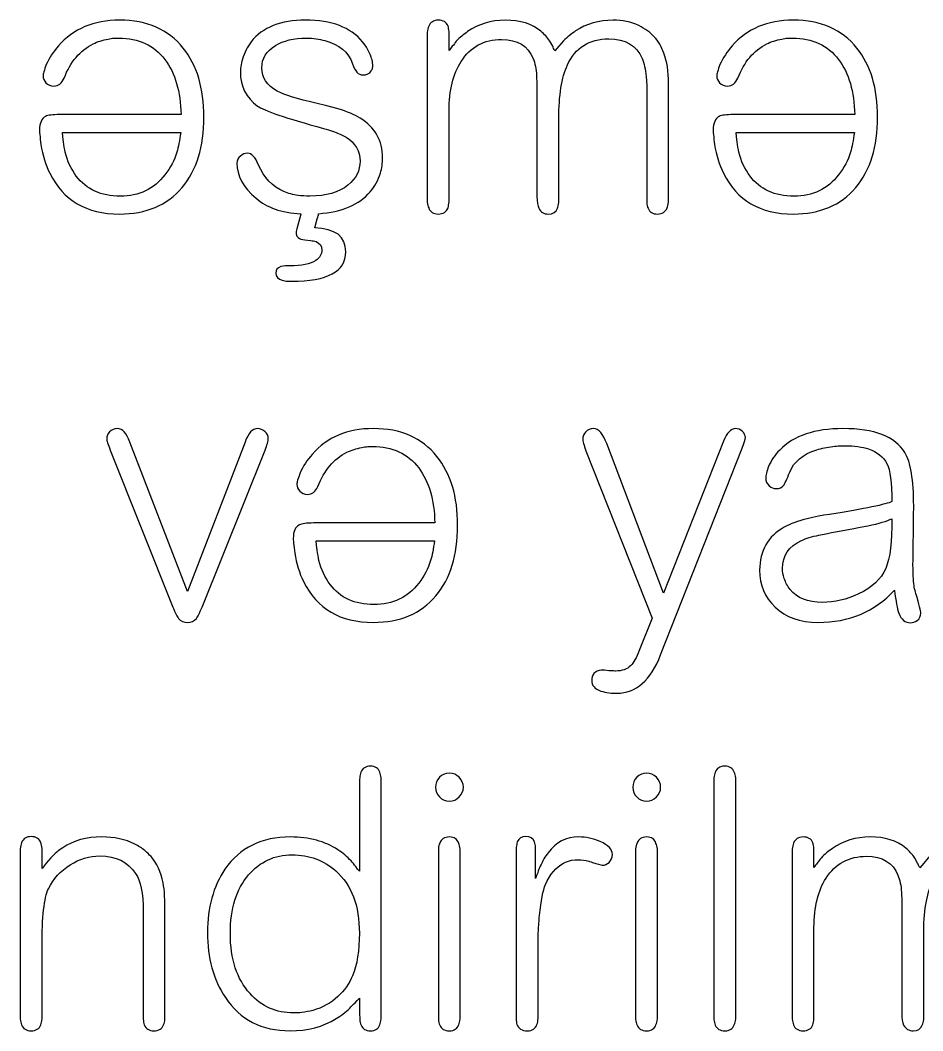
# Model space of a CAD drawing. Header units: centimetres. Extents: x -18.6 to 18.8, y -13 to 11.8.
# Drawn here: x 9.164 to 10.298, y 4.705 to 5.974 of the extents above; entities that cross this region are included whole.
import ezdxf

# ---------------------------------------------------------------- set-up
doc = ezdxf.new("R2010")
doc.units = ezdxf.units.CM
doc.header["$MEASUREMENT"] = 0
doc.layers.add('Layer 1', color=7, linetype='Continuous')

msp = doc.modelspace()

# ---------------------------------------------------------------- linework, layer by layer
at = {"layer": 'Layer 1', "color": 250}
for points, knots in [([(9.36634, 5.85503), (9.36574, 5.88405), (9.359, 5.90709), (9.34614, 5.92415), (9.33237, 5.94211), (9.31307, 5.95108), (9.28823, 5.95108), (9.28823, 5.95108), (9.2824, 5.95108), (9.2824, 5.95108), (9.27971, 5.95078), (9.27716, 5.95033), (9.27477, 5.94974), (9.26789, 5.94854), (9.2616, 5.94659), (9.25592, 5.9439), (9.23946, 5.93552), (9.22734, 5.92116), (9.21956, 5.90081), (9.21657, 5.89423), (9.21223, 5.89094), (9.20654, 5.89094), (9.20265, 5.89094), (9.19936, 5.89228), (9.19667, 5.89498), (9.19427, 5.89767), (9.19308, 5.90051), (9.19308, 5.9035), (9.19308, 5.9047), (9.19338, 5.9065), (9.19397, 5.90889), (9.19487, 5.91158), (9.19592, 5.91458), (9.19712, 5.91787), (9.20101, 5.92625), (9.20609, 5.93403), (9.21238, 5.94121), (9.23093, 5.96275), (9.25652, 5.97353), (9.28913, 5.97353), (9.32384, 5.97353), (9.35048, 5.96186), (9.36903, 5.93851), (9.38639, 5.91697), (9.39506, 5.88809), (9.39506, 5.85188), (9.39506, 5.81478), (9.38594, 5.7853), (9.36768, 5.76346), (9.34883, 5.74132), (9.32265, 5.73024), (9.28913, 5.73024), (9.24754, 5.73024), (9.21836, 5.7473), (9.2016, 5.78141), (9.19622, 5.79219), (9.19248, 5.80416), (9.19038, 5.81732), (9.18978, 5.82181), (9.18934, 5.826), (9.18904, 5.82989), (9.18874, 5.83139), (9.18859, 5.83273), (9.18859, 5.83393), (9.18859, 5.83393), (9.18859, 5.83573), (9.18859, 5.83573), (9.18859, 5.8444), (9.19113, 5.85009), (9.19622, 5.85278), (9.19921, 5.85428), (9.2052, 5.85503), (9.21417, 5.85503), (9.21417, 5.85503), (9.36634, 5.85503), (9.36634, 5.85503)], [0, 0, 0, 0, 0.04, 0.04, 0.04, 0.08, 0.08, 0.08, 0.12, 0.12, 0.12, 0.16, 0.16, 0.16, 0.2, 0.2, 0.2, 0.24, 0.24, 0.24, 0.28, 0.28, 0.28, 0.32, 0.32, 0.32, 0.36, 0.36, 0.36, 0.4, 0.4, 0.4, 0.44, 0.44, 0.44, 0.48, 0.48, 0.48, 0.52, 0.52, 0.52, 0.56, 0.56, 0.56, 0.6, 0.6, 0.6, 0.64, 0.64, 0.64, 0.68, 0.68, 0.68, 0.72, 0.72, 0.72, 0.76, 0.76, 0.76, 0.8, 0.8, 0.8, 0.84, 0.84, 0.84, 0.88, 0.88, 0.88, 0.92, 0.92, 0.92, 0.96, 0.96, 0.96, 1, 1, 1, 1]), ([(9.5167, 5.73069), (9.49247, 5.73189), (9.47376, 5.73832), (9.4606, 5.74999), (9.44444, 5.76406), (9.43636, 5.77872), (9.43636, 5.79398), (9.43636, 5.79757), (9.43785, 5.80057), (9.44085, 5.80296), (9.44354, 5.80535), (9.44653, 5.80655), (9.44982, 5.80655), (9.45491, 5.80655), (9.45955, 5.80161), (9.46374, 5.79174), (9.47032, 5.77588), (9.48094, 5.76481), (9.49561, 5.75852), (9.50099, 5.75613), (9.50698, 5.75448), (9.51356, 5.75358), (9.51805, 5.75299), (9.52284, 5.75269), (9.52792, 5.75269), (9.54857, 5.75269), (9.56458, 5.75732), (9.57595, 5.7666), (9.58613, 5.77468), (9.59121, 5.78471), (9.59121, 5.79667), (9.59121, 5.80924), (9.58538, 5.81927), (9.57371, 5.82675), (9.56952, 5.82914), (9.56458, 5.83139), (9.5589, 5.83348), (9.5589, 5.83348), (9.55171, 5.83573), (9.55171, 5.83573), (9.55171, 5.83573), (9.54857, 5.83662), (9.54857, 5.83662), (9.54857, 5.83662), (9.54543, 5.83752), (9.54543, 5.83752), (9.49815, 5.85069), (9.47047, 5.86011), (9.46239, 5.8658), (9.44803, 5.87627), (9.44085, 5.89049), (9.44085, 5.90844), (9.44085, 5.91054), (9.441, 5.91278), (9.4413, 5.91517), (9.44189, 5.91847), (9.44264, 5.92161), (9.44354, 5.9246), (9.44593, 5.93268), (9.44952, 5.94001), (9.45431, 5.94659), (9.46868, 5.96455), (9.49142, 5.97353), (9.52254, 5.97353), (9.55546, 5.97353), (9.57939, 5.96455), (9.59436, 5.94659), (9.59914, 5.94061), (9.60273, 5.93418), (9.60513, 5.92729), (9.60603, 5.9249), (9.60663, 5.92251), (9.60692, 5.92011), (9.60692, 5.92011), (9.60737, 5.91787), (9.60737, 5.91787), (9.60737, 5.91787), (9.60737, 5.91517), (9.60737, 5.91517), (9.60737, 5.91517), (9.60692, 5.91383), (9.60692, 5.91383), (9.60663, 5.91233), (9.60603, 5.91098), (9.60513, 5.90979), (9.60303, 5.9065), (9.59959, 5.90485), (9.59481, 5.90485), (9.58912, 5.90485), (9.58478, 5.90949), (9.58179, 5.91876), (9.5767, 5.93373), (9.56503, 5.94345), (9.54678, 5.94794), (9.54019, 5.95004), (9.53256, 5.95108), (9.52389, 5.95108), (9.50803, 5.95108), (9.49501, 5.94794), (9.48483, 5.94166), (9.47346, 5.93477), (9.46778, 5.9255), (9.46778, 5.91383), (9.46778, 5.90156), (9.47421, 5.89183), (9.48708, 5.88465), (9.49636, 5.87956), (9.51251, 5.87448), (9.53556, 5.86939), (9.53556, 5.86939), (9.54947, 5.86625), (9.54947, 5.86625), (9.54947, 5.86625), (9.56383, 5.86221), (9.56383, 5.86221), (9.57491, 5.85892), (9.58403, 5.85503), (9.59121, 5.85054), (9.61007, 5.83917), (9.61949, 5.82256), (9.61949, 5.80071), (9.61949, 5.79443), (9.61859, 5.788), (9.6168, 5.78141), (9.61411, 5.77274), (9.60977, 5.76496), (9.60378, 5.75807), (9.59002, 5.74191), (9.56847, 5.73279), (9.53915, 5.73069), (9.53885, 5.7289), (9.53825, 5.7268), (9.53735, 5.72441), (9.53735, 5.72441), (9.53421, 5.71274), (9.53421, 5.71274), (9.56024, 5.71214), (9.57326, 5.70212), (9.57326, 5.68266), (9.57326, 5.65813), (9.55052, 5.64586), (9.50503, 5.64586), (9.50503, 5.64586), (9.5001, 5.64586), (9.5001, 5.64586), (9.4977, 5.64616), (9.49546, 5.64661), (9.49336, 5.6472), (9.48798, 5.6487), (9.48528, 5.65169), (9.48528, 5.65618), (9.48528, 5.66007), (9.48738, 5.66277), (9.49157, 5.66426), (9.49157, 5.66426), (9.4974, 5.66516), (9.4974, 5.66516), (9.4974, 5.66516), (9.50279, 5.66516), (9.50279, 5.66516), (9.51775, 5.66516), (9.52867, 5.6674), (9.53556, 5.67189), (9.54064, 5.67548), (9.54319, 5.67982), (9.54319, 5.68491), (9.54319, 5.69), (9.54079, 5.69359), (9.536, 5.69568), (9.53421, 5.69628), (9.53182, 5.69673), (9.52882, 5.69703), (9.52882, 5.69703), (9.52164, 5.69793), (9.52164, 5.69793), (9.51805, 5.69793), (9.51536, 5.69882), (9.51356, 5.70062), (9.51087, 5.70301), (9.51027, 5.70675), (9.51177, 5.71184), (9.51177, 5.71184), (9.5167, 5.73024), (9.5167, 5.73024), (9.5167, 5.73024), (9.5167, 5.73069), (9.5167, 5.73069)], [0, 0, 0, 0, 0.016129, 0.016129, 0.016129, 0.0322581, 0.0322581, 0.0322581, 0.0483871, 0.0483871, 0.0483871, 0.0645161, 0.0645161, 0.0645161, 0.0806452, 0.0806452, 0.0806452, 0.0967742, 0.0967742, 0.0967742, 0.1129032, 0.1129032, 0.1129032, 0.1290323, 0.1290323, 0.1290323, 0.1451613, 0.1451613, 0.1451613, 0.1612903, 0.1612903, 0.1612903, 0.1774194, 0.1774194, 0.1774194, 0.1935484, 0.1935484, 0.1935484, 0.2096774, 0.2096774, 0.2096774, 0.2258065, 0.2258065, 0.2258065, 0.2419355, 0.2419355, 0.2419355, 0.2580645, 0.2580645, 0.2580645, 0.2741935, 0.2741935, 0.2741935, 0.2903226, 0.2903226, 0.2903226, 0.3064516, 0.3064516, 0.3064516, 0.3225806, 0.3225806, 0.3225806, 0.3387097, 0.3387097, 0.3387097, 0.3548387, 0.3548387, 0.3548387, 0.3709677, 0.3709677, 0.3709677, 0.3870968, 0.3870968, 0.3870968, 0.4032258, 0.4032258, 0.4032258, 0.4193548, 0.4193548, 0.4193548, 0.4354839, 0.4354839, 0.4354839, 0.4516129, 0.4516129, 0.4516129, 0.4677419, 0.4677419, 0.4677419, 0.483871, 0.483871, 0.483871, 0.5, 0.5, 0.5, 0.516129, 0.516129, 0.516129, 0.5322581, 0.5322581, 0.5322581, 0.5483871, 0.5483871, 0.5483871, 0.5645161, 0.5645161, 0.5645161, 0.5806452, 0.5806452, 0.5806452, 0.5967742, 0.5967742, 0.5967742, 0.6129032, 0.6129032, 0.6129032, 0.6290323, 0.6290323, 0.6290323, 0.6451613, 0.6451613, 0.6451613, 0.6612903, 0.6612903, 0.6612903, 0.6774194, 0.6774194, 0.6774194, 0.6935484, 0.6935484, 0.6935484, 0.7096774, 0.7096774, 0.7096774, 0.7258065, 0.7258065, 0.7258065, 0.7419355, 0.7419355, 0.7419355, 0.7580645, 0.7580645, 0.7580645, 0.7741935, 0.7741935, 0.7741935, 0.7903226, 0.7903226, 0.7903226, 0.8064516, 0.8064516, 0.8064516, 0.8225806, 0.8225806, 0.8225806, 0.8387097, 0.8387097, 0.8387097, 0.8548387, 0.8548387, 0.8548387, 0.8709677, 0.8709677, 0.8709677, 0.8870968, 0.8870968, 0.8870968, 0.9032258, 0.9032258, 0.9032258, 0.9193548, 0.9193548, 0.9193548, 0.9354839, 0.9354839, 0.9354839, 0.9516129, 0.9516129, 0.9516129, 0.9677419, 0.9677419, 0.9677419, 0.983871, 0.983871, 0.983871, 1, 1, 1, 1]), ([(9.97858, 5.74506), (9.97828, 5.74206), (9.97768, 5.73967), (9.97678, 5.73787), (9.97469, 5.73279), (9.97065, 5.73024), (9.96467, 5.73024), (9.95868, 5.73024), (9.95479, 5.73264), (9.953, 5.73743), (9.9521, 5.73952), (9.9515, 5.74191), (9.9512, 5.74461), (9.9512, 5.74461), (9.9512, 5.89138), (9.9512, 5.89138), (9.9512, 5.89138), (9.9503, 5.90305), (9.9503, 5.90305), (9.9497, 5.91203), (9.94806, 5.91951), (9.94536, 5.9255), (9.93848, 5.94196), (9.92457, 5.95019), (9.90362, 5.95019), (9.87908, 5.95019), (9.86173, 5.93926), (9.85155, 5.91742), (9.84437, 5.90156), (9.84078, 5.87912), (9.84078, 5.85009), (9.84078, 5.85009), (9.84078, 5.74461), (9.84078, 5.74461), (9.84048, 5.74161), (9.83988, 5.73922), (9.83898, 5.73743), (9.83719, 5.73264), (9.83345, 5.73024), (9.82776, 5.73024), (9.82208, 5.73024), (9.81804, 5.73264), (9.81564, 5.73743), (9.81415, 5.74072), (9.8134, 5.74565), (9.8134, 5.75224), (9.8134, 5.75224), (9.8134, 5.89318), (9.8134, 5.89318), (9.8134, 5.89318), (9.81295, 5.90395), (9.81295, 5.90395), (9.81235, 5.91233), (9.81086, 5.91951), (9.80846, 5.9255), (9.80218, 5.94136), (9.78901, 5.94929), (9.76896, 5.94929), (9.74682, 5.94929), (9.72991, 5.94016), (9.71824, 5.92191), (9.70807, 5.90605), (9.70298, 5.8854), (9.70298, 5.85996), (9.70298, 5.85996), (9.70298, 5.7455), (9.70298, 5.7455), (9.70268, 5.74251), (9.70223, 5.73997), (9.70163, 5.73787), (9.69954, 5.73279), (9.6955, 5.73024), (9.68951, 5.73024), (9.68323, 5.73024), (9.67919, 5.73279), (9.6774, 5.73787), (9.6765, 5.73967), (9.6759, 5.74206), (9.6756, 5.74506), (9.6756, 5.74506), (9.6756, 5.95826), (9.6756, 5.95826), (9.6759, 5.96126), (9.6765, 5.9638), (9.6774, 5.9659), (9.67949, 5.97098), (9.68353, 5.97353), (9.68951, 5.97353), (9.6955, 5.97353), (9.69954, 5.97113), (9.70163, 5.96634), (9.70223, 5.96425), (9.70268, 5.96186), (9.70298, 5.95916), (9.70298, 5.95916), (9.70298, 5.93537), (9.70298, 5.93537), (9.70448, 5.93747), (9.70582, 5.93926), (9.70702, 5.94076), (9.70882, 5.94285), (9.71046, 5.94495), (9.71196, 5.94704), (9.71645, 5.95183), (9.72123, 5.95587), (9.72632, 5.95916), (9.73979, 5.96874), (9.7555, 5.97353), (9.77345, 5.97353), (9.7923, 5.97353), (9.80727, 5.96889), (9.81834, 5.95961), (9.82253, 5.95602), (9.82627, 5.95183), (9.82956, 5.94704), (9.82956, 5.94704), (9.83315, 5.94076), (9.83315, 5.94076), (9.83375, 5.93926), (9.83465, 5.93732), (9.83584, 5.93492), (9.83584, 5.93492), (9.84078, 5.94076), (9.84078, 5.94076), (9.84078, 5.94076), (9.84662, 5.94749), (9.84662, 5.94749), (9.8514, 5.95228), (9.85649, 5.95647), (9.86188, 5.96006), (9.87534, 5.96904), (9.89105, 5.97353), (9.90901, 5.97353), (9.92068, 5.97353), (9.93145, 5.97128), (9.94133, 5.96679), (9.94911, 5.9629), (9.95569, 5.95811), (9.96107, 5.95243), (9.96586, 5.94734), (9.96975, 5.94061), (9.97275, 5.93223), (9.97664, 5.92176), (9.97858, 5.90904), (9.97858, 5.89408), (9.97858, 5.89408), (9.97858, 5.74506), (9.97858, 5.74506)], [0, 0, 0, 0, 0.0204082, 0.0204082, 0.0204082, 0.0408163, 0.0408163, 0.0408163, 0.0612245, 0.0612245, 0.0612245, 0.0816327, 0.0816327, 0.0816327, 0.1020408, 0.1020408, 0.1020408, 0.122449, 0.122449, 0.122449, 0.1428571, 0.1428571, 0.1428571, 0.1632653, 0.1632653, 0.1632653, 0.1836735, 0.1836735, 0.1836735, 0.2040816, 0.2040816, 0.2040816, 0.2244898, 0.2244898, 0.2244898, 0.244898, 0.244898, 0.244898, 0.2653061, 0.2653061, 0.2653061, 0.2857143, 0.2857143, 0.2857143, 0.3061224, 0.3061224, 0.3061224, 0.3265306, 0.3265306, 0.3265306, 0.3469388, 0.3469388, 0.3469388, 0.3673469, 0.3673469, 0.3673469, 0.3877551, 0.3877551, 0.3877551, 0.4081633, 0.4081633, 0.4081633, 0.4285714, 0.4285714, 0.4285714, 0.4489796, 0.4489796, 0.4489796, 0.4693878, 0.4693878, 0.4693878, 0.4897959, 0.4897959, 0.4897959, 0.5102041, 0.5102041, 0.5102041, 0.5306122, 0.5306122, 0.5306122, 0.5510204, 0.5510204, 0.5510204, 0.5714286, 0.5714286, 0.5714286, 0.5918367, 0.5918367, 0.5918367, 0.6122449, 0.6122449, 0.6122449, 0.6326531, 0.6326531, 0.6326531, 0.6530612, 0.6530612, 0.6530612, 0.6734694, 0.6734694, 0.6734694, 0.6938776, 0.6938776, 0.6938776, 0.7142857, 0.7142857, 0.7142857, 0.7346939, 0.7346939, 0.7346939, 0.755102, 0.755102, 0.755102, 0.7755102, 0.7755102, 0.7755102, 0.7959184, 0.7959184, 0.7959184, 0.8163265, 0.8163265, 0.8163265, 0.8367347, 0.8367347, 0.8367347, 0.8571429, 0.8571429, 0.8571429, 0.877551, 0.877551, 0.877551, 0.8979592, 0.8979592, 0.8979592, 0.9183673, 0.9183673, 0.9183673, 0.9387755, 0.9387755, 0.9387755, 0.9591837, 0.9591837, 0.9591837, 0.9795918, 0.9795918, 0.9795918, 1, 1, 1, 1]), ([(10.21244, 5.85503), (10.21184, 5.88405), (10.2051, 5.90709), (10.19224, 5.92415), (10.17847, 5.94211), (10.15917, 5.95108), (10.13433, 5.95108), (10.13433, 5.95108), (10.1285, 5.95108), (10.1285, 5.95108), (10.12581, 5.95078), (10.12326, 5.95033), (10.12087, 5.94974), (10.11399, 5.94854), (10.1077, 5.94659), (10.10202, 5.9439), (10.08556, 5.93552), (10.07344, 5.92116), (10.06566, 5.90081), (10.06267, 5.89423), (10.05833, 5.89094), (10.05264, 5.89094), (10.04875, 5.89094), (10.04546, 5.89228), (10.04277, 5.89498), (10.04037, 5.89767), (10.03918, 5.90051), (10.03918, 5.9035), (10.03918, 5.9047), (10.03948, 5.9065), (10.04007, 5.90889), (10.04097, 5.91158), (10.04202, 5.91458), (10.04322, 5.91787), (10.04711, 5.92625), (10.05219, 5.93403), (10.05848, 5.94121), (10.07703, 5.96275), (10.10262, 5.97353), (10.13523, 5.97353), (10.16994, 5.97353), (10.19658, 5.96186), (10.21513, 5.93851), (10.23249, 5.91697), (10.24116, 5.88809), (10.24116, 5.85188), (10.24116, 5.81478), (10.23204, 5.7853), (10.21378, 5.76346), (10.19493, 5.74132), (10.16875, 5.73024), (10.13523, 5.73024), (10.09364, 5.73024), (10.06446, 5.7473), (10.0477, 5.78141), (10.04232, 5.79219), (10.03858, 5.80416), (10.03648, 5.81732), (10.03588, 5.82181), (10.03544, 5.826), (10.03514, 5.82989), (10.03484, 5.83139), (10.03469, 5.83273), (10.03469, 5.83393), (10.03469, 5.83393), (10.03469, 5.83573), (10.03469, 5.83573), (10.03469, 5.8444), (10.03723, 5.85009), (10.04232, 5.85278), (10.04531, 5.85428), (10.0513, 5.85503), (10.06027, 5.85503), (10.06027, 5.85503), (10.21244, 5.85503), (10.21244, 5.85503)], [0, 0, 0, 0, 0.04, 0.04, 0.04, 0.08, 0.08, 0.08, 0.12, 0.12, 0.12, 0.16, 0.16, 0.16, 0.2, 0.2, 0.2, 0.24, 0.24, 0.24, 0.28, 0.28, 0.28, 0.32, 0.32, 0.32, 0.36, 0.36, 0.36, 0.4, 0.4, 0.4, 0.44, 0.44, 0.44, 0.48, 0.48, 0.48, 0.52, 0.52, 0.52, 0.56, 0.56, 0.56, 0.6, 0.6, 0.6, 0.64, 0.64, 0.64, 0.68, 0.68, 0.68, 0.72, 0.72, 0.72, 0.76, 0.76, 0.76, 0.8, 0.8, 0.8, 0.84, 0.84, 0.84, 0.88, 0.88, 0.88, 0.92, 0.92, 0.92, 0.96, 0.96, 0.96, 1, 1, 1, 1]), ([(9.21731, 5.83258), (9.21731, 5.83258), (9.21776, 5.8272), (9.21776, 5.8272), (9.21776, 5.8272), (9.21866, 5.82091), (9.21866, 5.82091), (9.21926, 5.81613), (9.22001, 5.81179), (9.22091, 5.8079), (9.2236, 5.79682), (9.22824, 5.7868), (9.23482, 5.77782), (9.24739, 5.76107), (9.26579, 5.75269), (9.29003, 5.75269), (9.31367, 5.75269), (9.33237, 5.76166), (9.34614, 5.77962), (9.35302, 5.7883), (9.35796, 5.79772), (9.36095, 5.8079), (9.36304, 5.81418), (9.36469, 5.82241), (9.36589, 5.83258), (9.36589, 5.83258), (9.21731, 5.83258), (9.21731, 5.83258)], [0, 0, 0, 0, 0.1111111, 0.1111111, 0.1111111, 0.2222222, 0.2222222, 0.2222222, 0.3333333, 0.3333333, 0.3333333, 0.4444444, 0.4444444, 0.4444444, 0.5555556, 0.5555556, 0.5555556, 0.6666667, 0.6666667, 0.6666667, 0.7777778, 0.7777778, 0.7777778, 0.8888889, 0.8888889, 0.8888889, 1, 1, 1, 1]), ([(10.06341, 5.83258), (10.06341, 5.83258), (10.06386, 5.8272), (10.06386, 5.8272), (10.06386, 5.8272), (10.06476, 5.82091), (10.06476, 5.82091), (10.06536, 5.81613), (10.06611, 5.81179), (10.06701, 5.8079), (10.0697, 5.79682), (10.07434, 5.7868), (10.08092, 5.77782), (10.09349, 5.76107), (10.11189, 5.75269), (10.13613, 5.75269), (10.15977, 5.75269), (10.17847, 5.76166), (10.19224, 5.77962), (10.19912, 5.7883), (10.20406, 5.79772), (10.20705, 5.8079), (10.20914, 5.81418), (10.21079, 5.82241), (10.21199, 5.83258), (10.21199, 5.83258), (10.06341, 5.83258), (10.06341, 5.83258)], [0, 0, 0, 0, 0.1111111, 0.1111111, 0.1111111, 0.2222222, 0.2222222, 0.2222222, 0.3333333, 0.3333333, 0.3333333, 0.4444444, 0.4444444, 0.4444444, 0.5555556, 0.5555556, 0.5555556, 0.6666667, 0.6666667, 0.6666667, 0.7777778, 0.7777778, 0.7777778, 0.8888889, 0.8888889, 0.8888889, 1, 1, 1, 1]), ([(9.44668, 5.44387), (9.45087, 5.45524), (9.45611, 5.46093), (9.46239, 5.46093), (9.46598, 5.46093), (9.46912, 5.45958), (9.47182, 5.45689), (9.47451, 5.45449), (9.47586, 5.4518), (9.47586, 5.44881), (9.47586, 5.44522), (9.47451, 5.44028), (9.47182, 5.43399), (9.47182, 5.43399), (9.39282, 5.23694), (9.39282, 5.23694), (9.38953, 5.22916), (9.38713, 5.22438), (9.38564, 5.22258), (9.38294, 5.21929), (9.3792, 5.21764), (9.37441, 5.21764), (9.36963, 5.21764), (9.36589, 5.21929), (9.36319, 5.22258), (9.3617, 5.22438), (9.3593, 5.22916), (9.35601, 5.23694), (9.35601, 5.23694), (9.27746, 5.43399), (9.27746, 5.43399), (9.27447, 5.44118), (9.27297, 5.44596), (9.27297, 5.44836), (9.27297, 5.45135), (9.27417, 5.45419), (9.27656, 5.45689), (9.27926, 5.45958), (9.28255, 5.46093), (9.28644, 5.46093), (9.29272, 5.46093), (9.29796, 5.45524), (9.30215, 5.44387), (9.30215, 5.44387), (9.37441, 5.25625), (9.37441, 5.25625), (9.37441, 5.25625), (9.44668, 5.44387), (9.44668, 5.44387)], [0, 0, 0, 0, 0.0625, 0.0625, 0.0625, 0.125, 0.125, 0.125, 0.1875, 0.1875, 0.1875, 0.25, 0.25, 0.25, 0.3125, 0.3125, 0.3125, 0.375, 0.375, 0.375, 0.4375, 0.4375, 0.4375, 0.5, 0.5, 0.5, 0.5625, 0.5625, 0.5625, 0.625, 0.625, 0.625, 0.6875, 0.6875, 0.6875, 0.75, 0.75, 0.75, 0.8125, 0.8125, 0.8125, 0.875, 0.875, 0.875, 0.9375, 0.9375, 0.9375, 1, 1, 1, 1]), ([(9.68503, 5.34243), (9.68443, 5.37145), (9.67769, 5.39449), (9.66483, 5.41155), (9.65106, 5.42951), (9.63176, 5.43848), (9.60692, 5.43848), (9.60692, 5.43848), (9.60109, 5.43848), (9.60109, 5.43848), (9.5984, 5.43818), (9.59585, 5.43773), (9.59346, 5.43714), (9.58658, 5.43594), (9.58029, 5.43399), (9.57461, 5.4313), (9.55815, 5.42292), (9.54603, 5.40856), (9.53825, 5.38821), (9.53526, 5.38163), (9.53092, 5.37834), (9.52523, 5.37834), (9.52134, 5.37834), (9.51805, 5.37968), (9.51536, 5.38238), (9.51296, 5.38507), (9.51177, 5.38791), (9.51177, 5.3909), (9.51177, 5.3921), (9.51207, 5.3939), (9.51266, 5.39629), (9.51356, 5.39898), (9.51461, 5.40198), (9.51581, 5.40527), (9.5197, 5.41365), (9.52478, 5.42143), (9.53107, 5.42861), (9.54962, 5.45015), (9.57521, 5.46093), (9.60782, 5.46093), (9.64253, 5.46093), (9.66917, 5.44926), (9.68772, 5.42591), (9.70508, 5.40437), (9.71375, 5.37549), (9.71375, 5.33928), (9.71375, 5.30218), (9.70463, 5.2727), (9.68637, 5.25086), (9.66752, 5.22872), (9.64134, 5.21764), (9.60782, 5.21764), (9.56623, 5.21764), (9.53705, 5.2347), (9.52029, 5.26881), (9.51491, 5.27959), (9.51117, 5.29156), (9.50907, 5.30472), (9.50847, 5.30921), (9.50803, 5.3134), (9.50773, 5.31729), (9.50743, 5.31879), (9.50728, 5.32013), (9.50728, 5.32133), (9.50728, 5.32133), (9.50728, 5.32313), (9.50728, 5.32313), (9.50728, 5.3318), (9.50982, 5.33749), (9.51491, 5.34018), (9.5179, 5.34168), (9.52389, 5.34243), (9.53286, 5.34243), (9.53286, 5.34243), (9.68503, 5.34243), (9.68503, 5.34243)], [0, 0, 0, 0, 0.04, 0.04, 0.04, 0.08, 0.08, 0.08, 0.12, 0.12, 0.12, 0.16, 0.16, 0.16, 0.2, 0.2, 0.2, 0.24, 0.24, 0.24, 0.28, 0.28, 0.28, 0.32, 0.32, 0.32, 0.36, 0.36, 0.36, 0.4, 0.4, 0.4, 0.44, 0.44, 0.44, 0.48, 0.48, 0.48, 0.52, 0.52, 0.52, 0.56, 0.56, 0.56, 0.6, 0.6, 0.6, 0.64, 0.64, 0.64, 0.68, 0.68, 0.68, 0.72, 0.72, 0.72, 0.76, 0.76, 0.76, 0.8, 0.8, 0.8, 0.84, 0.84, 0.84, 0.88, 0.88, 0.88, 0.92, 0.92, 0.92, 0.96, 0.96, 0.96, 1, 1, 1, 1]), ([(10.04771, 5.44522), (10.0519, 5.45569), (10.05684, 5.46093), (10.06252, 5.46093), (10.06581, 5.46093), (10.06881, 5.45973), (10.0715, 5.45733), (10.07389, 5.45494), (10.07509, 5.4524), (10.07509, 5.4497), (10.07509, 5.44731), (10.07374, 5.44282), (10.07105, 5.43624), (10.07105, 5.43624), (9.96871, 5.1768), (9.96871, 5.1768), (9.95614, 5.14478), (9.93789, 5.12877), (9.91395, 5.12877), (9.91036, 5.12877), (9.90707, 5.12892), (9.90407, 5.12922), (9.90018, 5.12982), (9.89674, 5.13056), (9.89375, 5.13146), (9.88597, 5.13416), (9.88208, 5.13864), (9.88208, 5.14493), (9.88208, 5.14822), (9.88298, 5.15106), (9.88477, 5.15346), (9.88717, 5.15615), (9.89031, 5.1575), (9.8942, 5.1575), (9.8942, 5.1575), (9.89824, 5.1575), (9.89824, 5.1575), (9.89824, 5.1575), (9.90362, 5.15705), (9.90362, 5.15705), (9.90841, 5.15675), (9.91126, 5.1566), (9.91215, 5.1566), (9.92023, 5.1566), (9.92652, 5.15884), (9.93101, 5.16333), (9.9346, 5.16692), (9.93819, 5.17321), (9.94178, 5.18218), (9.94178, 5.18218), (9.95794, 5.22303), (9.95794, 5.22303), (9.95794, 5.22303), (9.8749, 5.4331), (9.8749, 5.4331), (9.8722, 5.44028), (9.87086, 5.44522), (9.87086, 5.44791), (9.87086, 5.4512), (9.87206, 5.45404), (9.87445, 5.45644), (9.87714, 5.45943), (9.88043, 5.46093), (9.88432, 5.46093), (9.89091, 5.46093), (9.89644, 5.45464), (9.90093, 5.44207), (9.90093, 5.44207), (9.9723, 5.25445), (9.9723, 5.25445), (9.9723, 5.25445), (10.04771, 5.44522), (10.04771, 5.44522)], [0, 0, 0, 0, 0.0416667, 0.0416667, 0.0416667, 0.0833333, 0.0833333, 0.0833333, 0.125, 0.125, 0.125, 0.1666667, 0.1666667, 0.1666667, 0.2083333, 0.2083333, 0.2083333, 0.25, 0.25, 0.25, 0.2916667, 0.2916667, 0.2916667, 0.3333333, 0.3333333, 0.3333333, 0.375, 0.375, 0.375, 0.4166667, 0.4166667, 0.4166667, 0.4583333, 0.4583333, 0.4583333, 0.5, 0.5, 0.5, 0.5416667, 0.5416667, 0.5416667, 0.5833333, 0.5833333, 0.5833333, 0.625, 0.625, 0.625, 0.6666667, 0.6666667, 0.6666667, 0.7083333, 0.7083333, 0.7083333, 0.75, 0.75, 0.75, 0.7916667, 0.7916667, 0.7916667, 0.8333333, 0.8333333, 0.8333333, 0.875, 0.875, 0.875, 0.9166667, 0.9166667, 0.9166667, 0.9583333, 0.9583333, 0.9583333, 1, 1, 1, 1]), ([(10.25913, 5.36936), (10.25913, 5.393), (10.25703, 5.40886), (10.25284, 5.41694), (10.24835, 5.42532), (10.24072, 5.43145), (10.22995, 5.43534), (10.22187, 5.43803), (10.212, 5.43938), (10.20033, 5.43938), (10.20033, 5.43938), (10.19359, 5.43938), (10.19359, 5.43938), (10.1909, 5.43908), (10.18806, 5.43878), (10.18506, 5.43848), (10.17758, 5.43759), (10.17085, 5.43624), (10.16487, 5.43444), (10.14721, 5.42876), (10.13584, 5.41933), (10.13075, 5.40616), (10.12716, 5.39719), (10.12462, 5.39165), (10.12312, 5.38956), (10.12103, 5.38686), (10.11788, 5.38552), (10.1137, 5.38552), (10.1104, 5.38552), (10.10756, 5.38671), (10.10517, 5.38911), (10.10217, 5.3915), (10.10068, 5.39479), (10.10068, 5.39898), (10.10068, 5.40048), (10.10098, 5.40242), (10.10158, 5.40482), (10.10217, 5.40751), (10.10307, 5.41035), (10.10427, 5.41335), (10.10756, 5.42083), (10.1122, 5.42771), (10.11818, 5.43399), (10.13584, 5.45195), (10.16232, 5.46093), (10.19763, 5.46093), (10.23713, 5.46093), (10.26302, 5.4509), (10.27528, 5.43085), (10.28277, 5.41888), (10.28651, 5.39659), (10.28651, 5.36397), (10.28651, 5.36008), (10.28636, 5.34766), (10.28606, 5.32672), (10.28576, 5.30577), (10.28561, 5.2935), (10.28561, 5.28991), (10.28561, 5.28303), (10.28576, 5.27704), (10.28606, 5.27196), (10.28666, 5.26447), (10.2877, 5.25849), (10.2892, 5.254), (10.29339, 5.23964), (10.29548, 5.23141), (10.29548, 5.22931), (10.29548, 5.22542), (10.29399, 5.22228), (10.29099, 5.21989), (10.2883, 5.21809), (10.28546, 5.21719), (10.28247, 5.21719), (10.27588, 5.21719), (10.27095, 5.22123), (10.26765, 5.22931), (10.26586, 5.2347), (10.26406, 5.24428), (10.26227, 5.25804), (10.23773, 5.23111), (10.20571, 5.21764), (10.16621, 5.21764), (10.14377, 5.21764), (10.12581, 5.22408), (10.11235, 5.23694), (10.09948, 5.24921), (10.09305, 5.26462), (10.09305, 5.28318), (10.09305, 5.30771), (10.10337, 5.32567), (10.12402, 5.33704), (10.1318, 5.34153), (10.14137, 5.34512), (10.15275, 5.34781), (10.15694, 5.34901), (10.16172, 5.35006), (10.16711, 5.35096), (10.16711, 5.35096), (10.17384, 5.3523), (10.17384, 5.3523), (10.17384, 5.3523), (10.18058, 5.3532), (10.18058, 5.3532), (10.22576, 5.36038), (10.25194, 5.36577), (10.25913, 5.36936)], [0, 0, 0, 0, 0.0285714, 0.0285714, 0.0285714, 0.0571429, 0.0571429, 0.0571429, 0.0857143, 0.0857143, 0.0857143, 0.1142857, 0.1142857, 0.1142857, 0.1428571, 0.1428571, 0.1428571, 0.1714286, 0.1714286, 0.1714286, 0.2, 0.2, 0.2, 0.2285714, 0.2285714, 0.2285714, 0.2571429, 0.2571429, 0.2571429, 0.2857143, 0.2857143, 0.2857143, 0.3142857, 0.3142857, 0.3142857, 0.3428571, 0.3428571, 0.3428571, 0.3714286, 0.3714286, 0.3714286, 0.4, 0.4, 0.4, 0.4285714, 0.4285714, 0.4285714, 0.4571429, 0.4571429, 0.4571429, 0.4857143, 0.4857143, 0.4857143, 0.5142857, 0.5142857, 0.5142857, 0.5428571, 0.5428571, 0.5428571, 0.5714286, 0.5714286, 0.5714286, 0.6, 0.6, 0.6, 0.6285714, 0.6285714, 0.6285714, 0.6571429, 0.6571429, 0.6571429, 0.6857143, 0.6857143, 0.6857143, 0.7142857, 0.7142857, 0.7142857, 0.7428571, 0.7428571, 0.7428571, 0.7714286, 0.7714286, 0.7714286, 0.8, 0.8, 0.8, 0.8285714, 0.8285714, 0.8285714, 0.8571429, 0.8571429, 0.8571429, 0.8857143, 0.8857143, 0.8857143, 0.9142857, 0.9142857, 0.9142857, 0.9428571, 0.9428571, 0.9428571, 0.9714286, 0.9714286, 0.9714286, 1, 1, 1, 1]), ([(10.25913, 5.34781), (10.25314, 5.34482), (10.24312, 5.34183), (10.22905, 5.33884), (10.22905, 5.33884), (10.21918, 5.33704), (10.21918, 5.33704), (10.21918, 5.33704), (10.2093, 5.33524), (10.2093, 5.33524), (10.2093, 5.33524), (10.18821, 5.33121), (10.18821, 5.33121), (10.18821, 5.33121), (10.18327, 5.33031), (10.18327, 5.33031), (10.18327, 5.33031), (10.17833, 5.32941), (10.17833, 5.32941), (10.17833, 5.32941), (10.16756, 5.32717), (10.16756, 5.32717), (10.15858, 5.32537), (10.15125, 5.32313), (10.14556, 5.32043), (10.1297, 5.31325), (10.12177, 5.30158), (10.12177, 5.28542), (10.12177, 5.28123), (10.12252, 5.27704), (10.12402, 5.27285), (10.12552, 5.26777), (10.12791, 5.26313), (10.1312, 5.25894), (10.14018, 5.24817), (10.15364, 5.24278), (10.1716, 5.24278), (10.18716, 5.24278), (10.20242, 5.24637), (10.21738, 5.25355), (10.23414, 5.26133), (10.24551, 5.27196), (10.2515, 5.28542), (10.25688, 5.29829), (10.25942, 5.31909), (10.25913, 5.34781)], [0, 0, 0, 0, 0.0666667, 0.0666667, 0.0666667, 0.1333333, 0.1333333, 0.1333333, 0.2, 0.2, 0.2, 0.2666667, 0.2666667, 0.2666667, 0.3333333, 0.3333333, 0.3333333, 0.4, 0.4, 0.4, 0.4666667, 0.4666667, 0.4666667, 0.5333333, 0.5333333, 0.5333333, 0.6, 0.6, 0.6, 0.6666667, 0.6666667, 0.6666667, 0.7333333, 0.7333333, 0.7333333, 0.8, 0.8, 0.8, 0.8666667, 0.8666667, 0.8666667, 0.9333333, 0.9333333, 0.9333333, 1, 1, 1, 1]), ([(9.536, 5.31998), (9.536, 5.31998), (9.53645, 5.3146), (9.53645, 5.3146), (9.53645, 5.3146), (9.53735, 5.30831), (9.53735, 5.30831), (9.53795, 5.30353), (9.5387, 5.29919), (9.5396, 5.2953), (9.54229, 5.28422), (9.54693, 5.2742), (9.55351, 5.26522), (9.56608, 5.24847), (9.58448, 5.24009), (9.60872, 5.24009), (9.63236, 5.24009), (9.65106, 5.24906), (9.66483, 5.26702), (9.67171, 5.2757), (9.67665, 5.28512), (9.67964, 5.2953), (9.68173, 5.30158), (9.68338, 5.30981), (9.68458, 5.31998), (9.68458, 5.31998), (9.536, 5.31998), (9.536, 5.31998)], [0, 0, 0, 0, 0.1111111, 0.1111111, 0.1111111, 0.2222222, 0.2222222, 0.2222222, 0.3333333, 0.3333333, 0.3333333, 0.4444444, 0.4444444, 0.4444444, 0.5555556, 0.5555556, 0.5555556, 0.6666667, 0.6666667, 0.6666667, 0.7777778, 0.7777778, 0.7777778, 0.8888889, 0.8888889, 0.8888889, 1, 1, 1, 1]), ([(9.5903, 5.01476), (9.5903, 5.01805), (9.59045, 5.02059), (9.59075, 5.02239), (9.59105, 5.02538), (9.5915, 5.02777), (9.5921, 5.02957), (9.59419, 5.03466), (9.59823, 5.0372), (9.60422, 5.0372), (9.6102, 5.0372), (9.61409, 5.03466), (9.61589, 5.02957), (9.61678, 5.02777), (9.61738, 5.02538), (9.61768, 5.02239), (9.61768, 5.02239), (9.61768, 4.71986), (9.61768, 4.71986), (9.61738, 4.71686), (9.61678, 4.71447), (9.61589, 4.71267), (9.61409, 4.70759), (9.6102, 4.70504), (9.60422, 4.70504), (9.59823, 4.70504), (9.59434, 4.70744), (9.59255, 4.71223), (9.59165, 4.71432), (9.59105, 4.71671), (9.59075, 4.71941), (9.59075, 4.71941), (9.5903, 4.72749), (9.5903, 4.72749), (9.5903, 4.72749), (9.5903, 4.74589), (9.5903, 4.74589), (9.5903, 4.74589), (9.58761, 4.7432), (9.58761, 4.7432), (9.58761, 4.7432), (9.58491, 4.74005), (9.58491, 4.74005), (9.58252, 4.73766), (9.58028, 4.73542), (9.57818, 4.73332), (9.5728, 4.72823), (9.56711, 4.7239), (9.56112, 4.7203), (9.54467, 4.71013), (9.52537, 4.70504), (9.50322, 4.70504), (9.46761, 4.70504), (9.44053, 4.71896), (9.42198, 4.74679), (9.40702, 4.76923), (9.39954, 4.79646), (9.39954, 4.82848), (9.39954, 4.8596), (9.40687, 4.88608), (9.42153, 4.90793), (9.44008, 4.93486), (9.46746, 4.94833), (9.50367, 4.94833), (9.52731, 4.94833), (9.54721, 4.94294), (9.56337, 4.93217), (9.56935, 4.92828), (9.57489, 4.92364), (9.57998, 4.91825), (9.58177, 4.91616), (9.58372, 4.91376), (9.58581, 4.91107), (9.58581, 4.91107), (9.58806, 4.90793), (9.58806, 4.90793), (9.58806, 4.90793), (9.5903, 4.90524), (9.5903, 4.90524), (9.5903, 4.90524), (9.5903, 5.01476), (9.5903, 5.01476)], [0, 0, 0, 0, 0.037037, 0.037037, 0.037037, 0.0740741, 0.0740741, 0.0740741, 0.1111111, 0.1111111, 0.1111111, 0.1481481, 0.1481481, 0.1481481, 0.1851852, 0.1851852, 0.1851852, 0.2222222, 0.2222222, 0.2222222, 0.2592593, 0.2592593, 0.2592593, 0.2962963, 0.2962963, 0.2962963, 0.3333333, 0.3333333, 0.3333333, 0.3703704, 0.3703704, 0.3703704, 0.4074074, 0.4074074, 0.4074074, 0.4444444, 0.4444444, 0.4444444, 0.4814815, 0.4814815, 0.4814815, 0.5185185, 0.5185185, 0.5185185, 0.5555556, 0.5555556, 0.5555556, 0.5925926, 0.5925926, 0.5925926, 0.6296296, 0.6296296, 0.6296296, 0.6666667, 0.6666667, 0.6666667, 0.7037037, 0.7037037, 0.7037037, 0.7407407, 0.7407407, 0.7407407, 0.7777778, 0.7777778, 0.7777778, 0.8148148, 0.8148148, 0.8148148, 0.8518519, 0.8518519, 0.8518519, 0.8888889, 0.8888889, 0.8888889, 0.9259259, 0.9259259, 0.9259259, 0.962963, 0.962963, 0.962963, 1, 1, 1, 1]), ([(10.06295, 4.71986), (10.06265, 4.71686), (10.06205, 4.71447), (10.06115, 4.71267), (10.05936, 4.70759), (10.05547, 4.70504), (10.04948, 4.70504), (10.0432, 4.70504), (10.03916, 4.70744), (10.03737, 4.71223), (10.03647, 4.71432), (10.03587, 4.71671), (10.03557, 4.71941), (10.03557, 4.71941), (10.03557, 5.02239), (10.03557, 5.02239), (10.03587, 5.02538), (10.03647, 5.02777), (10.03737, 5.02957), (10.03916, 5.03466), (10.04305, 5.0372), (10.04904, 5.0372), (10.05532, 5.0372), (10.05936, 5.03466), (10.06115, 5.02957), (10.06205, 5.02777), (10.06265, 5.02538), (10.06295, 5.02239), (10.06295, 5.02239), (10.06295, 4.71986), (10.06295, 4.71986)], [0, 0, 0, 0, 0.1, 0.1, 0.1, 0.2, 0.2, 0.2, 0.3, 0.3, 0.3, 0.4, 0.4, 0.4, 0.5, 0.5, 0.5, 0.6, 0.6, 0.6, 0.7, 0.7, 0.7, 0.8, 0.8, 0.8, 0.9, 0.9, 0.9, 1, 1, 1, 1]), ([(9.72092, 5.01072), (9.72092, 5.00593), (9.71912, 5.00189), (9.71553, 4.9986), (9.71224, 4.99501), (9.7082, 4.99321), (9.70341, 4.99321), (9.69863, 4.99321), (9.69444, 4.99501), (9.69085, 4.9986), (9.68755, 5.00189), (9.68591, 5.00593), (9.68591, 5.01072), (9.68591, 5.0158), (9.68755, 5.01999), (9.69085, 5.02329), (9.69444, 5.02658), (9.69863, 5.02822), (9.70341, 5.02822), (9.7082, 5.02822), (9.71224, 5.02658), (9.71553, 5.02329), (9.71912, 5.01969), (9.72092, 5.01551), (9.72092, 5.01072)], [0, 0, 0, 0, 0.125, 0.125, 0.125, 0.25, 0.25, 0.25, 0.375, 0.375, 0.375, 0.5, 0.5, 0.5, 0.625, 0.625, 0.625, 0.75, 0.75, 0.75, 0.875, 0.875, 0.875, 1, 1, 1, 1]), ([(9.96869, 5.01072), (9.96869, 5.00593), (9.96689, 5.00189), (9.9633, 4.9986), (9.96001, 4.99501), (9.95597, 4.99321), (9.95118, 4.99321), (9.9464, 4.99321), (9.94221, 4.99501), (9.93862, 4.9986), (9.93532, 5.00189), (9.93368, 5.00593), (9.93368, 5.01072), (9.93368, 5.0158), (9.93532, 5.01999), (9.93862, 5.02329), (9.94221, 5.02658), (9.9464, 5.02822), (9.95118, 5.02822), (9.95597, 5.02822), (9.96001, 5.02658), (9.9633, 5.02329), (9.96689, 5.01969), (9.96869, 5.01551), (9.96869, 5.01072)], [0, 0, 0, 0, 0.125, 0.125, 0.125, 0.25, 0.25, 0.25, 0.375, 0.375, 0.375, 0.5, 0.5, 0.5, 0.625, 0.625, 0.625, 0.75, 0.75, 0.75, 0.875, 0.875, 0.875, 1, 1, 1, 1]), ([(9.34612, 4.71986), (9.34582, 4.71686), (9.34522, 4.71447), (9.34433, 4.71267), (9.34253, 4.70759), (9.33849, 4.70504), (9.33221, 4.70504), (9.32622, 4.70504), (9.32218, 4.70759), (9.32009, 4.71267), (9.31949, 4.71447), (9.31904, 4.71686), (9.31874, 4.71986), (9.31874, 4.71986), (9.31874, 4.85496), (9.31874, 4.85496), (9.31874, 4.87771), (9.3156, 4.89356), (9.30932, 4.90254), (9.29944, 4.9172), (9.28448, 4.92454), (9.26443, 4.92454), (9.25126, 4.92454), (9.23884, 4.9208), (9.22717, 4.91331), (9.2149, 4.90583), (9.20578, 4.89581), (9.19979, 4.88324), (9.19441, 4.87187), (9.19171, 4.84793), (9.19171, 4.81142), (9.19171, 4.81142), (9.19171, 4.71986), (9.19171, 4.71986), (9.19141, 4.71686), (9.19097, 4.71447), (9.19037, 4.71267), (9.18827, 4.70759), (9.18423, 4.70504), (9.17825, 4.70504), (9.17196, 4.70504), (9.16792, 4.70759), (9.16613, 4.71267), (9.16523, 4.71447), (9.16463, 4.71686), (9.16433, 4.71986), (9.16433, 4.71986), (9.16433, 4.93351), (9.16433, 4.93351), (9.16463, 4.93651), (9.16523, 4.93905), (9.16613, 4.94114), (9.16822, 4.94623), (9.17226, 4.94877), (9.17825, 4.94877), (9.18423, 4.94877), (9.18827, 4.94623), (9.19037, 4.94114), (9.19097, 4.93935), (9.19141, 4.93695), (9.19171, 4.93396), (9.19171, 4.93396), (9.19171, 4.90883), (9.19171, 4.90883), (9.19171, 4.90883), (9.1971, 4.91556), (9.1971, 4.91556), (9.1971, 4.91556), (9.20294, 4.92229), (9.20294, 4.92229), (9.20772, 4.92738), (9.21266, 4.93157), (9.21775, 4.93486), (9.23121, 4.94384), (9.24752, 4.94833), (9.26667, 4.94833), (9.28253, 4.94833), (9.29645, 4.94533), (9.30842, 4.93935), (9.31291, 4.93695), (9.3171, 4.93426), (9.32099, 4.93127), (9.32368, 4.92888), (9.32622, 4.92633), (9.32862, 4.92364), (9.3361, 4.91526), (9.34118, 4.90434), (9.34388, 4.89087), (9.34478, 4.88578), (9.34537, 4.8804), (9.34567, 4.87471), (9.34567, 4.87471), (9.34612, 4.86798), (9.34612, 4.86798), (9.34612, 4.86798), (9.34612, 4.71986), (9.34612, 4.71986)], [0, 0, 0, 0, 0.03125, 0.03125, 0.03125, 0.0625, 0.0625, 0.0625, 0.09375, 0.09375, 0.09375, 0.125, 0.125, 0.125, 0.15625, 0.15625, 0.15625, 0.1875, 0.1875, 0.1875, 0.21875, 0.21875, 0.21875, 0.25, 0.25, 0.25, 0.28125, 0.28125, 0.28125, 0.3125, 0.3125, 0.3125, 0.34375, 0.34375, 0.34375, 0.375, 0.375, 0.375, 0.40625, 0.40625, 0.40625, 0.4375, 0.4375, 0.4375, 0.46875, 0.46875, 0.46875, 0.5, 0.5, 0.5, 0.53125, 0.53125, 0.53125, 0.5625, 0.5625, 0.5625, 0.59375, 0.59375, 0.59375, 0.625, 0.625, 0.625, 0.65625, 0.65625, 0.65625, 0.6875, 0.6875, 0.6875, 0.71875, 0.71875, 0.71875, 0.75, 0.75, 0.75, 0.78125, 0.78125, 0.78125, 0.8125, 0.8125, 0.8125, 0.84375, 0.84375, 0.84375, 0.875, 0.875, 0.875, 0.90625, 0.90625, 0.90625, 0.9375, 0.9375, 0.9375, 0.96875, 0.96875, 0.96875, 1, 1, 1, 1]), ([(9.71688, 4.71986), (9.71658, 4.71686), (9.71598, 4.71447), (9.71508, 4.71267), (9.71329, 4.70759), (9.7094, 4.70504), (9.70341, 4.70504), (9.69713, 4.70504), (9.69309, 4.70744), (9.6913, 4.71223), (9.6904, 4.71432), (9.6898, 4.71671), (9.6895, 4.71941), (9.6895, 4.71941), (9.6895, 4.93351), (9.6895, 4.93351), (9.6898, 4.93651), (9.6904, 4.9389), (9.6913, 4.9407), (9.69309, 4.94578), (9.69713, 4.94833), (9.70341, 4.94833), (9.7094, 4.94833), (9.71329, 4.94563), (9.71508, 4.94025), (9.71598, 4.93845), (9.71658, 4.93606), (9.71688, 4.93306), (9.71688, 4.93306), (9.71688, 4.71986), (9.71688, 4.71986)], [0, 0, 0, 0, 0.1, 0.1, 0.1, 0.2, 0.2, 0.2, 0.3, 0.3, 0.3, 0.4, 0.4, 0.4, 0.5, 0.5, 0.5, 0.6, 0.6, 0.6, 0.7, 0.7, 0.7, 0.8, 0.8, 0.8, 0.9, 0.9, 0.9, 1, 1, 1, 1]), ([(9.81473, 4.7203), (9.81473, 4.71731), (9.81428, 4.71492), (9.81338, 4.71312), (9.81159, 4.70774), (9.80755, 4.70504), (9.80127, 4.70504), (9.79438, 4.70504), (9.79004, 4.70774), (9.78825, 4.71312), (9.78765, 4.71492), (9.78735, 4.71731), (9.78735, 4.7203), (9.78735, 4.7203), (9.78735, 4.93531), (9.78735, 4.93531), (9.78765, 4.938), (9.7881, 4.94025), (9.7887, 4.94204), (9.79049, 4.94653), (9.79408, 4.94877), (9.79947, 4.94877), (9.80486, 4.94877), (9.80845, 4.94653), (9.81024, 4.94204), (9.81084, 4.94025), (9.81129, 4.938), (9.81159, 4.93531), (9.81159, 4.93531), (9.81159, 4.89626), (9.81159, 4.89626), (9.81159, 4.89626), (9.81294, 4.89985), (9.81294, 4.89985), (9.81294, 4.89985), (9.81428, 4.90344), (9.81428, 4.90344), (9.81518, 4.90643), (9.81623, 4.90913), (9.81742, 4.91152), (9.82042, 4.9181), (9.82371, 4.92379), (9.8273, 4.92858), (9.83717, 4.94174), (9.85004, 4.94833), (9.8659, 4.94833), (9.87488, 4.94833), (9.88386, 4.94638), (9.89283, 4.94249), (9.90301, 4.938), (9.90809, 4.93262), (9.90809, 4.92633), (9.90809, 4.92244), (9.90675, 4.91915), (9.90405, 4.91646), (9.90136, 4.91406), (9.89867, 4.91287), (9.89598, 4.91287), (9.89538, 4.91287), (9.89253, 4.91361), (9.88745, 4.91511), (9.88535, 4.91571), (9.88341, 4.91631), (9.88161, 4.91691), (9.87982, 4.9175), (9.87877, 4.9178), (9.87847, 4.9178), (9.87398, 4.919), (9.86949, 4.9196), (9.865, 4.9196), (9.865, 4.9196), (9.86141, 4.9196), (9.86141, 4.9196), (9.86141, 4.9196), (9.85692, 4.91915), (9.85692, 4.91915), (9.85333, 4.91825), (9.84989, 4.91706), (9.8466, 4.91556), (9.83732, 4.91047), (9.82984, 4.90149), (9.82416, 4.88863), (9.82087, 4.88145), (9.81832, 4.86843), (9.81653, 4.84958), (9.81593, 4.84329), (9.81548, 4.83686), (9.81518, 4.83028), (9.81488, 4.82788), (9.81473, 4.82564), (9.81473, 4.82354), (9.81473, 4.82354), (9.81473, 4.7203), (9.81473, 4.7203)], [0, 0, 0, 0, 0.0322581, 0.0322581, 0.0322581, 0.0645161, 0.0645161, 0.0645161, 0.0967742, 0.0967742, 0.0967742, 0.1290323, 0.1290323, 0.1290323, 0.1612903, 0.1612903, 0.1612903, 0.1935484, 0.1935484, 0.1935484, 0.2258065, 0.2258065, 0.2258065, 0.2580645, 0.2580645, 0.2580645, 0.2903226, 0.2903226, 0.2903226, 0.3225806, 0.3225806, 0.3225806, 0.3548387, 0.3548387, 0.3548387, 0.3870968, 0.3870968, 0.3870968, 0.4193548, 0.4193548, 0.4193548, 0.4516129, 0.4516129, 0.4516129, 0.483871, 0.483871, 0.483871, 0.516129, 0.516129, 0.516129, 0.5483871, 0.5483871, 0.5483871, 0.5806452, 0.5806452, 0.5806452, 0.6129032, 0.6129032, 0.6129032, 0.6451613, 0.6451613, 0.6451613, 0.6774194, 0.6774194, 0.6774194, 0.7096774, 0.7096774, 0.7096774, 0.7419355, 0.7419355, 0.7419355, 0.7741935, 0.7741935, 0.7741935, 0.8064516, 0.8064516, 0.8064516, 0.8387097, 0.8387097, 0.8387097, 0.8709677, 0.8709677, 0.8709677, 0.9032258, 0.9032258, 0.9032258, 0.9354839, 0.9354839, 0.9354839, 0.9677419, 0.9677419, 0.9677419, 1, 1, 1, 1]), ([(9.96465, 4.71986), (9.96435, 4.71686), (9.96375, 4.71447), (9.96285, 4.71267), (9.96106, 4.70759), (9.95717, 4.70504), (9.95118, 4.70504), (9.9449, 4.70504), (9.94086, 4.70744), (9.93907, 4.71223), (9.93817, 4.71432), (9.93757, 4.71671), (9.93727, 4.71941), (9.93727, 4.71941), (9.93727, 4.93351), (9.93727, 4.93351), (9.93757, 4.93651), (9.93817, 4.9389), (9.93907, 4.9407), (9.94086, 4.94578), (9.9449, 4.94833), (9.95118, 4.94833), (9.95717, 4.94833), (9.96106, 4.94563), (9.96285, 4.94025), (9.96375, 4.93845), (9.96435, 4.93606), (9.96465, 4.93306), (9.96465, 4.93306), (9.96465, 4.71986), (9.96465, 4.71986)], [0, 0, 0, 0, 0.1, 0.1, 0.1, 0.2, 0.2, 0.2, 0.3, 0.3, 0.3, 0.4, 0.4, 0.4, 0.5, 0.5, 0.5, 0.6, 0.6, 0.6, 0.7, 0.7, 0.7, 0.8, 0.8, 0.8, 0.9, 0.9, 0.9, 1, 1, 1, 1]), ([(10.43685, 4.71986), (10.43655, 4.71686), (10.43595, 4.71447), (10.43505, 4.71267), (10.43296, 4.70759), (10.42892, 4.70504), (10.42294, 4.70504), (10.41695, 4.70504), (10.41306, 4.70744), (10.41127, 4.71223), (10.41037, 4.71432), (10.40977, 4.71671), (10.40947, 4.71941), (10.40947, 4.71941), (10.40947, 4.86618), (10.40947, 4.86618), (10.40947, 4.86618), (10.40857, 4.87785), (10.40857, 4.87785), (10.40797, 4.88683), (10.40633, 4.89431), (10.40363, 4.9003), (10.39675, 4.91676), (10.38284, 4.92499), (10.36189, 4.92499), (10.33735, 4.92499), (10.32, 4.91406), (10.30982, 4.89222), (10.30264, 4.87636), (10.29905, 4.85392), (10.29905, 4.82489), (10.29905, 4.82489), (10.29905, 4.71941), (10.29905, 4.71941), (10.29875, 4.71641), (10.29815, 4.71402), (10.29725, 4.71223), (10.29546, 4.70744), (10.29172, 4.70504), (10.28603, 4.70504), (10.28035, 4.70504), (10.27631, 4.70744), (10.27391, 4.71223), (10.27242, 4.71552), (10.27167, 4.72045), (10.27167, 4.72704), (10.27167, 4.72704), (10.27167, 4.86798), (10.27167, 4.86798), (10.27167, 4.86798), (10.27122, 4.87875), (10.27122, 4.87875), (10.27062, 4.88713), (10.26913, 4.89431), (10.26673, 4.9003), (10.26045, 4.91616), (10.24728, 4.92409), (10.22723, 4.92409), (10.20509, 4.92409), (10.18818, 4.91496), (10.17651, 4.89671), (10.16634, 4.88085), (10.16125, 4.8602), (10.16125, 4.83476), (10.16125, 4.83476), (10.16125, 4.7203), (10.16125, 4.7203), (10.16095, 4.71731), (10.1605, 4.71477), (10.1599, 4.71267), (10.15781, 4.70759), (10.15377, 4.70504), (10.14778, 4.70504), (10.1415, 4.70504), (10.13746, 4.70759), (10.13567, 4.71267), (10.13477, 4.71447), (10.13417, 4.71686), (10.13387, 4.71986), (10.13387, 4.71986), (10.13387, 4.93306), (10.13387, 4.93306), (10.13417, 4.93606), (10.13477, 4.9386), (10.13567, 4.9407), (10.13776, 4.94578), (10.1418, 4.94833), (10.14778, 4.94833), (10.15377, 4.94833), (10.15781, 4.94593), (10.1599, 4.94114), (10.1605, 4.93905), (10.16095, 4.93666), (10.16125, 4.93396), (10.16125, 4.93396), (10.16125, 4.91017), (10.16125, 4.91017), (10.16275, 4.91227), (10.16409, 4.91406), (10.16529, 4.91556), (10.16709, 4.91765), (10.16873, 4.91975), (10.17023, 4.92184), (10.17472, 4.92663), (10.1795, 4.93067), (10.18459, 4.93396), (10.19806, 4.94354), (10.21377, 4.94833), (10.23172, 4.94833), (10.25057, 4.94833), (10.26554, 4.94369), (10.27661, 4.93441), (10.2808, 4.93082), (10.28454, 4.92663), (10.28783, 4.92184), (10.28783, 4.92184), (10.29142, 4.91556), (10.29142, 4.91556), (10.29202, 4.91406), (10.29292, 4.91212), (10.29411, 4.90972), (10.29411, 4.90972), (10.29905, 4.91556), (10.29905, 4.91556), (10.29905, 4.91556), (10.30489, 4.92229), (10.30489, 4.92229), (10.30967, 4.92708), (10.31476, 4.93127), (10.32015, 4.93486), (10.33361, 4.94384), (10.34932, 4.94833), (10.36728, 4.94833), (10.37895, 4.94833), (10.38972, 4.94608), (10.3996, 4.94159), (10.40738, 4.9377), (10.41396, 4.93291), (10.41934, 4.92723), (10.42413, 4.92214), (10.42802, 4.91541), (10.43102, 4.90703), (10.43491, 4.89656), (10.43685, 4.88384), (10.43685, 4.86888), (10.43685, 4.86888), (10.43685, 4.71986), (10.43685, 4.71986)], [0, 0, 0, 0, 0.0204082, 0.0204082, 0.0204082, 0.0408163, 0.0408163, 0.0408163, 0.0612245, 0.0612245, 0.0612245, 0.0816327, 0.0816327, 0.0816327, 0.1020408, 0.1020408, 0.1020408, 0.122449, 0.122449, 0.122449, 0.1428571, 0.1428571, 0.1428571, 0.1632653, 0.1632653, 0.1632653, 0.1836735, 0.1836735, 0.1836735, 0.2040816, 0.2040816, 0.2040816, 0.2244898, 0.2244898, 0.2244898, 0.244898, 0.244898, 0.244898, 0.2653061, 0.2653061, 0.2653061, 0.2857143, 0.2857143, 0.2857143, 0.3061224, 0.3061224, 0.3061224, 0.3265306, 0.3265306, 0.3265306, 0.3469388, 0.3469388, 0.3469388, 0.3673469, 0.3673469, 0.3673469, 0.3877551, 0.3877551, 0.3877551, 0.4081633, 0.4081633, 0.4081633, 0.4285714, 0.4285714, 0.4285714, 0.4489796, 0.4489796, 0.4489796, 0.4693878, 0.4693878, 0.4693878, 0.4897959, 0.4897959, 0.4897959, 0.5102041, 0.5102041, 0.5102041, 0.5306122, 0.5306122, 0.5306122, 0.5510204, 0.5510204, 0.5510204, 0.5714286, 0.5714286, 0.5714286, 0.5918367, 0.5918367, 0.5918367, 0.6122449, 0.6122449, 0.6122449, 0.6326531, 0.6326531, 0.6326531, 0.6530612, 0.6530612, 0.6530612, 0.6734694, 0.6734694, 0.6734694, 0.6938776, 0.6938776, 0.6938776, 0.7142857, 0.7142857, 0.7142857, 0.7346939, 0.7346939, 0.7346939, 0.755102, 0.755102, 0.755102, 0.7755102, 0.7755102, 0.7755102, 0.7959184, 0.7959184, 0.7959184, 0.8163265, 0.8163265, 0.8163265, 0.8367347, 0.8367347, 0.8367347, 0.8571429, 0.8571429, 0.8571429, 0.877551, 0.877551, 0.877551, 0.8979592, 0.8979592, 0.8979592, 0.9183673, 0.9183673, 0.9183673, 0.9387755, 0.9387755, 0.9387755, 0.9591837, 0.9591837, 0.9591837, 0.9795918, 0.9795918, 0.9795918, 1, 1, 1, 1]), ([(9.42826, 4.82713), (9.42826, 4.79511), (9.43649, 4.76998), (9.45295, 4.75173), (9.46761, 4.73557), (9.48587, 4.72749), (9.50771, 4.72749), (9.5113, 4.72749), (9.51474, 4.72764), (9.51803, 4.72794), (9.52282, 4.72853), (9.52746, 4.72943), (9.53195, 4.73063), (9.54392, 4.73392), (9.55439, 4.73976), (9.56337, 4.74813), (9.57145, 4.75562), (9.57758, 4.76429), (9.58177, 4.77417), (9.58746, 4.78793), (9.5903, 4.80574), (9.5903, 4.82758), (9.5903, 4.86229), (9.58043, 4.88833), (9.56068, 4.90568), (9.54541, 4.91915), (9.52716, 4.92588), (9.50592, 4.92588), (9.48377, 4.92588), (9.46552, 4.9175), (9.45115, 4.90075), (9.43589, 4.88279), (9.42826, 4.85825), (9.42826, 4.82713)], [0, 0, 0, 0, 0.0909091, 0.0909091, 0.0909091, 0.1818182, 0.1818182, 0.1818182, 0.2727273, 0.2727273, 0.2727273, 0.3636364, 0.3636364, 0.3636364, 0.4545455, 0.4545455, 0.4545455, 0.5454545, 0.5454545, 0.5454545, 0.6363636, 0.6363636, 0.6363636, 0.7272727, 0.7272727, 0.7272727, 0.8181818, 0.8181818, 0.8181818, 0.9090909, 0.9090909, 0.9090909, 1, 1, 1, 1])]:
    msp.add_open_spline(points, degree=3, knots=knots, dxfattribs=at)

doc.saveas('drawing.dxf')
